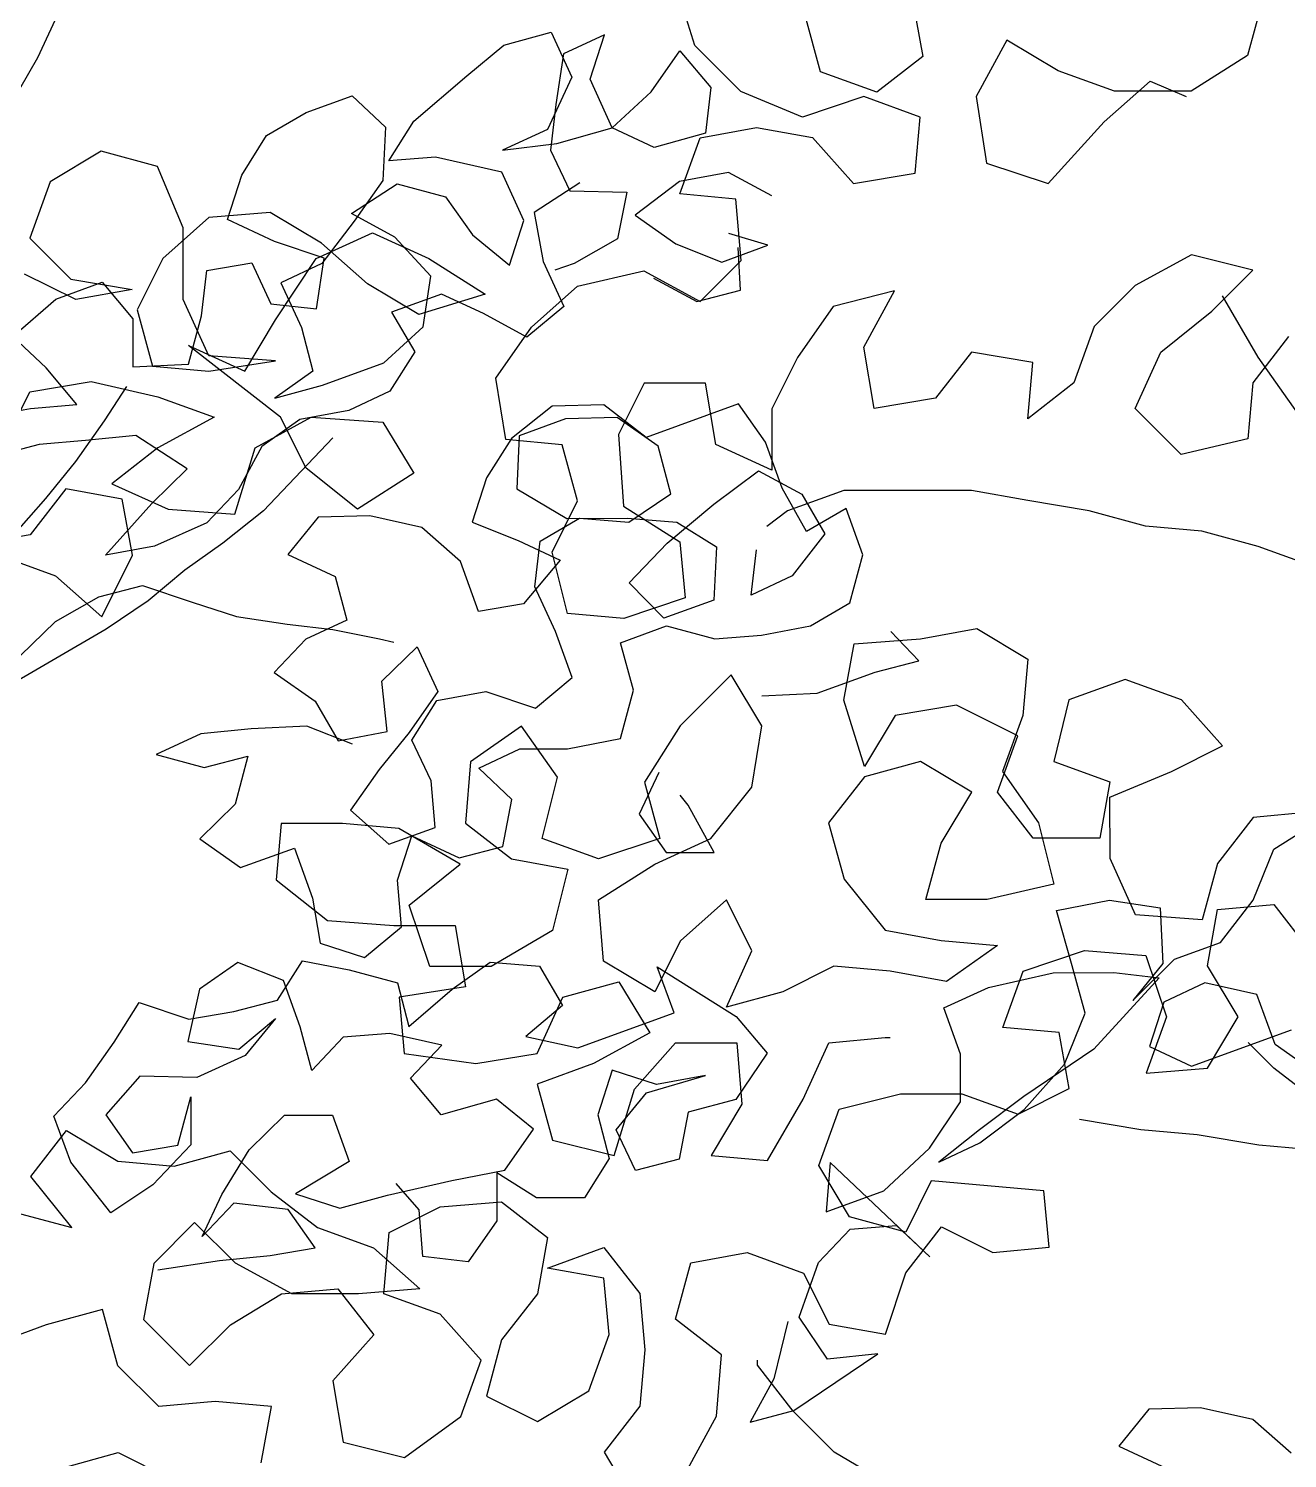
# Model space of a CAD drawing. Header units: millimetres. Extents: x 2622 to 2811, y 687 to 801.
# Drawn here: x 2709.8419 to 2710.1377, y 773.5993 to 773.9354 of the extents above; entities that cross this region are included whole.
import ezdxf

# ---------------------------------------------------------------- set-up
doc = ezdxf.new("R2010")
doc.units = ezdxf.units.MM
doc.layers.add('CHIOMA', color=94, linetype='Continuous')
doc.layers.add('tronco', color=36, linetype='Continuous')

msp = doc.modelspace()

# ---------------------------------------------------------------- linework, layer by layer
at = {"layer": 'CHIOMA'}
for p, q in [((2709.99847, 773.93137), (2709.99365, 773.94699)), ((2710.04961, 773.94207), (2710.05202, 773.92885)), ((2710.13189, 773.94231), (2710.12829, 773.92908)), ((2709.84412, 773.92858), (2709.8493, 773.93967)), ((2710.02799, 773.92522), (2710.02437, 773.93844)), ((2709.95356, 773.93147), (2709.96473, 773.93451)), ((2709.96473, 773.93451), (2709.96957, 773.92399)), ((2709.94492, 773.92425), (2709.95356, 773.93147)), ((2709.97722, 773.93392), (2709.9676, 773.92941)), ((2709.97384, 773.92349), (2709.97722, 773.93392)), ((2710.0093, 773.92056), (2709.99847, 773.93137)), ((2710.07179, 773.93263), (2710.06459, 773.91941)), ((2710.08382, 773.92543), (2710.07179, 773.93263)), ((2709.83598, 773.91438), (2709.84412, 773.92858)), ((2709.9676, 773.92941), (2709.96579, 773.9175)), ((2709.98822, 773.92053), (2709.99496, 773.93013)), ((2709.99496, 773.93013), (2710.00219, 773.9215)), ((2710.05202, 773.92885), (2710.04121, 773.92043)), ((2710.12829, 773.92908), (2710.11508, 773.92065)), ((2710.04121, 773.92043), (2710.02799, 773.92522)), ((2710.09705, 773.92064), (2710.08382, 773.92543)), ((2709.93243, 773.91358), (2709.94492, 773.92425)), ((2709.96957, 773.92399), (2709.96381, 773.91167)), ((2709.97901, 773.91207), (2709.97384, 773.92349)), ((2710.00219, 773.9215), (2710.00095, 773.91082)), ((2710.09465, 773.91342), (2710.10546, 773.92305)), ((2710.10546, 773.92305), (2710.11388, 773.91945)), ((2709.90713, 773.91565), (2709.91797, 773.91958)), ((2709.91797, 773.91958), (2709.92577, 773.91218)), ((2709.97901, 773.91207), (2709.98822, 773.92053)), ((2710.02373, 773.91456), (2710.0093, 773.92056)), ((2710.03815, 773.91938), (2710.02373, 773.91456)), ((2710.05138, 773.91459), (2710.03815, 773.91938)), ((2710.06459, 773.91941), (2710.06701, 773.90378)), ((2710.11508, 773.92065), (2710.09705, 773.92064)), ((2709.89784, 773.91023), (2709.90713, 773.91565)), ((2709.96579, 773.9175), (2709.96455, 773.90682)), ((2710.05019, 773.90136), (2710.05138, 773.91459)), ((2709.92577, 773.91218), (2709.92519, 773.8997)), ((2709.92659, 773.9043), (2709.93243, 773.91358)), ((2709.96381, 773.91167), (2709.95329, 773.90683)), ((2709.96603, 773.90838), (2709.97901, 773.91207)), ((2709.98887, 773.90746), (2709.97901, 773.91207)), ((2709.99969, 773.90973), (2710.01291, 773.91215)), ((2710.01291, 773.91215), (2710.02614, 773.90975)), ((2710.08144, 773.89899), (2710.09465, 773.91342)), ((2709.892, 773.90095), (2709.89784, 773.91023)), ((2709.95329, 773.90683), (2709.96603, 773.90838)), ((2710.00095, 773.91082), (2709.98887, 773.90746)), ((2709.9949, 773.8965), (2709.99969, 773.90973)), ((2710.02614, 773.90975), (2710.03576, 773.89894)), ((2709.85902, 773.90654), (2709.847, 773.89932)), ((2709.87224, 773.90295), (2709.85902, 773.90654)), ((2709.93752, 773.90519), (2709.92659, 773.9043)), ((2709.95313, 773.90165), (2709.93752, 773.90519)), ((2709.96455, 773.90682), (2709.96906, 773.89721)), ((2709.87826, 773.88853), (2709.87224, 773.90295)), ((2709.88863, 773.89052), (2709.892, 773.90095)), ((2709.95829, 773.89023), (2709.95313, 773.90165)), ((2710.00636, 773.90154), (2709.99486, 773.89941)), ((2710.01655, 773.89603), (2710.00636, 773.90154)), ((2710.03576, 773.89894), (2710.05019, 773.90136)), ((2710.06701, 773.90378), (2710.08144, 773.89899)), ((2709.847, 773.89932), (2709.84221, 773.88609)), ((2709.91779, 773.8919), (2709.92856, 773.89887)), ((2709.92519, 773.8997), (2709.91845, 773.89009)), ((2709.92856, 773.89887), (2709.9399, 773.89583)), ((2709.97145, 773.89909), (2709.96068, 773.89212)), ((2709.99486, 773.89941), (2709.98442, 773.89153)), ((2709.9399, 773.89583), (2709.94622, 773.88687)), ((2709.96906, 773.89721), (2709.98245, 773.89695)), ((2709.98245, 773.89695), (2709.98031, 773.88594)), ((2710.00812, 773.89531), (2709.9949, 773.8965)), ((2710.00934, 773.88089), (2710.00812, 773.89531)), ((2709.88427, 773.89094), (2709.87346, 773.88131)), ((2709.8987, 773.89215), (2709.88427, 773.89094)), ((2709.91072, 773.88495), (2709.8987, 773.89215)), ((2709.92798, 773.88639), (2709.91779, 773.8919)), ((2709.96068, 773.89212), (2709.96281, 773.88061)), ((2709.98442, 773.89153), (2709.99403, 773.88478)), ((2709.87828, 773.8717), (2709.87826, 773.88853)), ((2709.89971, 773.88534), (2709.88863, 773.89052)), ((2709.91845, 773.89009), (2709.9108, 773.88015)), ((2709.95492, 773.8798), (2709.95829, 773.89023)), ((2709.84221, 773.88609), (2709.85183, 773.87648)), ((2709.91138, 773.88139), (2709.89971, 773.88534)), ((2709.90952, 773.88135), (2709.92274, 773.88737)), ((2709.92155, 773.87535), (2709.91072, 773.88495)), ((2709.92274, 773.88737), (2709.93597, 773.88137)), ((2709.93643, 773.87718), (2709.92798, 773.88639)), ((2709.94622, 773.88687), (2709.95492, 773.8798)), ((2709.98031, 773.88594), (2709.97012, 773.8802)), ((2709.99403, 773.88478), (2710.00479, 773.88051)), ((2710.00479, 773.88051), (2710.01564, 773.88444)), ((2710.01564, 773.88444), (2710.00644, 773.88724)), ((2709.87346, 773.88131), (2709.86746, 773.86929)), ((2709.89992, 773.86691), (2709.90952, 773.88135)), ((2709.90956, 773.86947), (2709.91138, 773.88139)), ((2709.93597, 773.88137), (2709.9492, 773.87297)), ((2709.99973, 773.87127), (2710.00934, 773.88089)), ((2710.00922, 773.87393), (2710.00865, 773.88395)), ((2710.11511, 773.88219), (2710.1019, 773.87497)), ((2710.12954, 773.8786), (2710.11511, 773.88219)), ((2709.85304, 773.87168), (2709.84101, 773.87768)), ((2709.88253, 773.86785), (2709.88377, 773.87853)), ((2709.88377, 773.87853), (2709.89437, 773.88033)), ((2709.89437, 773.88033), (2709.89888, 773.87071)), ((2709.9108, 773.88015), (2709.90119, 773.87564)), ((2709.96281, 773.88061), (2709.96765, 773.87009)), ((2709.97012, 773.8802), (2709.9656, 773.87856)), ((2709.97088, 773.87485), (2709.9865, 773.87847)), ((2709.9865, 773.87847), (2709.99973, 773.87127)), ((2710.11993, 773.86897), (2710.12954, 773.8786)), ((2709.84836, 773.87181), (2709.85921, 773.87575)), ((2709.85183, 773.87648), (2709.86626, 773.87409)), ((2709.86626, 773.87409), (2709.85304, 773.87168)), ((2709.85921, 773.87575), (2709.86643, 773.86712)), ((2709.90119, 773.87564), (2709.90603, 773.86512)), ((2709.93358, 773.86814), (2709.92155, 773.87535)), ((2709.93462, 773.86527), (2709.93643, 773.87718)), ((2709.96007, 773.86522), (2709.97088, 773.87485)), ((2709.98877, 773.87674), (2709.99895, 773.87123)), ((2710.1019, 773.87497), (2710.09229, 773.86534)), ((2709.83825, 773.86303), (2709.84836, 773.87181)), ((2709.8843, 773.85848), (2709.87828, 773.8717)), ((2709.89888, 773.87071), (2709.90956, 773.86947)), ((2709.93898, 773.87299), (2709.92723, 773.86872)), ((2709.9492, 773.87297), (2709.93358, 773.86814)), ((2709.94883, 773.86838), (2709.93898, 773.87299)), ((2709.99895, 773.87123), (2710.00922, 773.87393)), ((2710.0454, 773.87371), (2710.03098, 773.87009)), ((2710.0382, 773.86048), (2710.0454, 773.87371)), ((2709.86746, 773.86929), (2709.87108, 773.85607)), ((2709.87949, 773.85651), (2709.88253, 773.86785)), ((2709.92723, 773.86872), (2709.93264, 773.85944)), ((2709.95902, 773.86287), (2709.94883, 773.86838)), ((2709.96765, 773.87009), (2709.95902, 773.86287)), ((2710.03098, 773.87009), (2710.02258, 773.85806)), ((2710.10792, 773.85934), (2710.11993, 773.86897)), ((2709.86643, 773.86712), (2709.86642, 773.85586)), ((2709.89272, 773.85489), (2709.89992, 773.86691)), ((2709.90603, 773.86512), (2709.90873, 773.85485)), ((2709.92541, 773.85681), (2709.93462, 773.86527)), ((2709.95167, 773.85319), (2709.96007, 773.86522)), ((2710.09229, 773.86534), (2710.08749, 773.85211)), ((2709.84605, 773.85563), (2709.83825, 773.86303)), ((2709.87949, 773.86088), (2709.89272, 773.85489)), ((2709.90114, 773.84407), (2709.87949, 773.86088)), ((2710.13797, 773.86298), (2710.12956, 773.85215)), ((2709.89993, 773.8573), (2709.8843, 773.85848)), ((2709.88431, 773.85488), (2709.89993, 773.8573)), ((2709.93264, 773.85944), (2709.9268, 773.85016)), ((2710.02258, 773.85806), (2710.01658, 773.84604)), ((2710.04062, 773.84606), (2710.0382, 773.86048)), ((2710.06345, 773.8593), (2710.05504, 773.84848)), ((2710.07787, 773.85691), (2710.06345, 773.8593)), ((2710.10192, 773.84612), (2710.10792, 773.85934)), ((2709.85327, 773.847), (2709.84605, 773.85563)), ((2709.86642, 773.85586), (2709.87949, 773.85651)), ((2709.87108, 773.85607), (2709.88431, 773.85488)), ((2709.90873, 773.85485), (2709.89977, 773.84853)), ((2709.91095, 773.85156), (2709.92541, 773.85681)), ((2710.07668, 773.84369), (2710.07787, 773.85691)), ((2709.84224, 773.85003), (2709.85666, 773.85245)), ((2709.85666, 773.85245), (2709.87229, 773.84886)), ((2709.85976, 773.84321), (2709.86502, 773.85126)), ((2709.89977, 773.84853), (2709.91095, 773.85156)), ((2709.95408, 773.83877), (2709.95167, 773.85319)), ((2709.98652, 773.85202), (2709.98053, 773.84)), ((2710.00095, 773.85203), (2709.98652, 773.85202)), ((2710.00337, 773.83761), (2710.00095, 773.85203)), ((2710.08749, 773.85211), (2710.07668, 773.84369)), ((2710.12956, 773.85215), (2710.12837, 773.83893)), ((2709.83624, 773.83801), (2709.84224, 773.85003)), ((2709.87229, 773.84886), (2709.88552, 773.84406)), ((2709.9268, 773.85016), (2709.91719, 773.84564)), ((2710.00871, 773.84715), (2709.98702, 773.83927)), ((2710.01503, 773.83819), (2710.00871, 773.84715)), ((2710.05504, 773.84848), (2710.04062, 773.84606)), ((2709.83084, 773.84397), (2709.84235, 773.8461)), ((2709.84235, 773.8461), (2709.85327, 773.847)), ((2709.88552, 773.84406), (2709.8723, 773.83684)), ((2709.89514, 773.83686), (2709.90836, 773.84408)), ((2709.90716, 773.83206), (2709.90114, 773.84407)), ((2709.91719, 773.84564), (2709.90569, 773.84351)), ((2709.90836, 773.84408), (2709.92518, 773.84289)), ((2709.96492, 773.8466), (2709.95539, 773.83905)), ((2709.97708, 773.84692), (2709.96492, 773.8466)), ((2709.9802, 773.84396), (2709.96804, 773.84364)), ((2709.98702, 773.83927), (2709.97708, 773.84692)), ((2709.98981, 773.83722), (2709.9802, 773.84396)), ((2710.01658, 773.84604), (2710.01659, 773.83161)), ((2710.11275, 773.83531), (2710.10192, 773.84612)), ((2709.85302, 773.83361), (2709.85976, 773.84321)), ((2709.90569, 773.84351), (2709.89673, 773.83719)), ((2709.92518, 773.84289), (2709.93241, 773.83088)), ((2709.96804, 773.84364), (2709.9572, 773.8397)), ((2709.84439, 773.83764), (2709.83412, 773.83493)), ((2709.85532, 773.83853), (2709.84439, 773.83764)), ((2709.86715, 773.83976), (2709.85532, 773.83853)), ((2709.87922, 773.83187), (2709.86715, 773.83976)), ((2709.89673, 773.83719), (2709.89122, 773.82701)), ((2709.95539, 773.83905), (2709.94955, 773.82977)), ((2709.96731, 773.83758), (2709.95408, 773.83877)), ((2709.9572, 773.8397), (2709.95661, 773.82722)), ((2709.97092, 773.82436), (2709.96731, 773.83758)), ((2709.98053, 773.84), (2709.98174, 773.82317)), ((2709.99284, 773.82604), (2709.98981, 773.83722)), ((2710.01659, 773.83161), (2710.00337, 773.83761)), ((2710.01897, 773.82734), (2710.01503, 773.83819)), ((2710.12837, 773.83893), (2710.11275, 773.83531)), ((2709.8723, 773.83684), (2709.86149, 773.82841)), ((2709.89035, 773.82123), (2709.89514, 773.83686)), ((2709.87092, 773.82374), (2709.87922, 773.83187)), ((2709.91919, 773.82246), (2709.90716, 773.83206)), ((2709.93241, 773.83088), (2709.91919, 773.82246)), ((2710.00295, 773.82357), (2710.01338, 773.83145)), ((2710.01338, 773.83145), (2710.02357, 773.82594)), ((2709.85067, 773.8272), (2709.84227, 773.81637)), ((2709.8639, 773.82481), (2709.85067, 773.8272)), ((2709.86149, 773.82841), (2709.87472, 773.82241)), ((2709.89122, 773.82701), (2709.88382, 773.81921)), ((2709.94955, 773.82977), (2709.94617, 773.81934)), ((2709.95661, 773.82722), (2709.96836, 773.82023)), ((2710.02471, 773.81715), (2710.01897, 773.82734)), ((2709.85999, 773.81158), (2709.87092, 773.82374)), ((2709.86631, 773.81159), (2709.8639, 773.82481)), ((2709.96492, 773.81234), (2709.97092, 773.82436)), ((2709.98298, 773.8194), (2709.99284, 773.82604)), ((2709.99193, 773.81446), (2710.00295, 773.82357)), ((2710.02357, 773.82594), (2710.02899, 773.81666)), ((2709.87472, 773.82241), (2709.89035, 773.82123)), ((2709.90994, 773.82051), (2709.90287, 773.8118)), ((2709.9221, 773.82083), (2709.90994, 773.82051)), ((2709.93434, 773.81811), (2709.9221, 773.82083)), ((2709.96211, 773.81489), (2709.9714, 773.82031)), ((2709.96836, 773.82023), (2709.98265, 773.8203)), ((2709.9714, 773.82031), (2709.98298, 773.8194)), ((2709.98174, 773.82317), (2709.99497, 773.81477)), ((2709.98265, 773.8203), (2709.99424, 773.81939)), ((2710.034, 773.82257), (2710.02471, 773.81715)), ((2710.03794, 773.81172), (2710.034, 773.82257)), ((2709.88382, 773.81921), (2709.87149, 773.81371)), ((2709.94337, 773.81014), (2709.93434, 773.81811)), ((2709.94617, 773.81934), (2709.95693, 773.81506)), ((2709.99424, 773.81939), (2710.00352, 773.81355)), ((2709.84227, 773.81637), (2709.82785, 773.81396)), ((2709.87149, 773.81371), (2709.85999, 773.81158)), ((2709.95693, 773.81506), (2709.96679, 773.81045)), ((2709.96087, 773.80421), (2709.96211, 773.81489)), ((2709.98305, 773.8051), (2709.99193, 773.81446)), ((2709.99497, 773.81477), (2709.99619, 773.80155)), ((2710.00352, 773.81355), (2710.00293, 773.80106)), ((2710.02899, 773.81666), (2710.02134, 773.80672)), ((2709.83506, 773.81156), (2709.84829, 773.80676)), ((2709.85912, 773.79716), (2709.86631, 773.81159)), ((2709.90287, 773.8118), (2709.91396, 773.80662)), ((2709.94764, 773.79839), (2709.94337, 773.81014)), ((2709.96679, 773.81045), (2709.95824, 773.80019)), ((2709.96854, 773.79791), (2709.96492, 773.81234)), ((2710.01172, 773.80221), (2710.01296, 773.81289)), ((2710.03489, 773.80038), (2710.03794, 773.81172)), ((2709.84829, 773.80676), (2709.85912, 773.79716)), ((2709.91396, 773.80662), (2709.91667, 773.79635)), ((2709.96571, 773.79369), (2709.96087, 773.80421)), ((2709.99118, 773.7968), (2709.98305, 773.8051)), ((2710.02134, 773.80672), (2710.01172, 773.80221)), ((2709.95824, 773.80019), (2709.94764, 773.79839)), ((2709.99619, 773.80155), (2709.98177, 773.79672)), ((2710.00293, 773.80106), (2709.99118, 773.7968)), ((2710.0256, 773.79497), (2710.03489, 773.80038)), ((2709.98177, 773.79672), (2709.96854, 773.79791)), ((2709.91667, 773.79635), (2709.90705, 773.79184)), ((2709.91338, 773.79413), (2709.92439, 773.79199)), ((2709.96965, 773.78284), (2709.96571, 773.79369)), ((2709.98099, 773.79105), (2709.99184, 773.79499)), ((2709.99184, 773.79499), (2710.00317, 773.79194)), ((2710.0141, 773.79284), (2710.0256, 773.79497)), ((2710.05107, 773.78682), (2710.0445, 773.79364)), ((2710.05149, 773.79198), (2710.06471, 773.7944)), ((2710.06471, 773.7944), (2710.07673, 773.7872)), ((2709.90705, 773.79184), (2709.89965, 773.78404)), ((2709.92439, 773.79199), (2709.92775, 773.79117)), ((2709.92495, 773.78197), (2709.93326, 773.7901)), ((2709.93326, 773.7901), (2709.9381, 773.77958)), ((2709.98402, 773.77988), (2709.98099, 773.79105)), ((2710.00317, 773.79194), (2710.0141, 773.79284)), ((2710.03347, 773.77754), (2710.03586, 773.79076)), ((2710.03586, 773.79076), (2710.05149, 773.79198)), ((2710.0408, 773.78411), (2710.05107, 773.78682)), ((2710.07673, 773.7872), (2710.07555, 773.77397)), ((2709.89965, 773.78404), (2709.90926, 773.77729)), ((2710.00702, 773.78353), (2709.99501, 773.77149)), ((2710.01424, 773.77151), (2710.00702, 773.78353)), ((2710.02724, 773.77919), (2710.0408, 773.78411)), ((2709.92618, 773.77014), (2709.92495, 773.78197)), ((2709.96102, 773.77562), (2709.96965, 773.78284)), ((2709.98098, 773.76854), (2709.98402, 773.77988)), ((2710.09958, 773.78241), (2710.08636, 773.77759)), ((2710.1128, 773.77761), (2710.09958, 773.78241)), ((2709.90926, 773.77729), (2709.91468, 773.76801)), ((2709.9381, 773.77958), (2709.93136, 773.76997)), ((2709.93201, 773.76816), (2709.93785, 773.77744)), ((2709.93785, 773.77744), (2709.94935, 773.77957)), ((2709.94935, 773.77957), (2709.96102, 773.77562)), ((2710.01417, 773.77854), (2710.02724, 773.77919)), ((2710.03829, 773.76192), (2710.03347, 773.77754)), ((2710.08636, 773.77759), (2710.08277, 773.76316)), ((2710.12243, 773.7668), (2710.1128, 773.77761)), ((2710.04549, 773.77394), (2710.03829, 773.76192)), ((2710.05992, 773.77636), (2710.04549, 773.77394)), ((2710.07435, 773.76916), (2710.05992, 773.77636)), ((2710.07555, 773.77397), (2710.07075, 773.76075)), ((2709.89422, 773.77081), (2709.88239, 773.76959)), ((2709.90728, 773.77146), (2709.89422, 773.77081)), ((2709.91804, 773.76718), (2709.90728, 773.77146)), ((2709.91468, 773.76801), (2709.92618, 773.77014)), ((2709.93136, 773.76997), (2709.92428, 773.76127)), ((2709.95775, 773.77146), (2709.94574, 773.76304)), ((2709.96618, 773.75945), (2709.95775, 773.77146)), ((2709.99501, 773.77149), (2709.98661, 773.75826)), ((2710.01185, 773.75709), (2710.01424, 773.77151)), ((2709.88239, 773.76959), (2709.87187, 773.76475)), ((2709.93652, 773.75855), (2709.93201, 773.76816)), ((2709.96857, 773.76608), (2709.98098, 773.76854)), ((2710.06955, 773.75594), (2710.07435, 773.76916)), ((2710.11042, 773.76078), (2710.12243, 773.7668)), ((2709.87187, 773.76475), (2709.88321, 773.7617)), ((2709.88321, 773.7617), (2709.89348, 773.76441)), ((2709.89348, 773.76441), (2709.89043, 773.75307)), ((2709.9477, 773.76158), (2709.95731, 773.76609)), ((2709.95731, 773.76609), (2709.96857, 773.76608)), ((2710.05151, 773.76313), (2710.0383, 773.75951)), ((2710.06354, 773.75593), (2710.05151, 773.76313)), ((2710.08277, 773.76316), (2710.09599, 773.75836)), ((2709.92428, 773.76127), (2709.91754, 773.75166)), ((2709.94574, 773.76304), (2709.94455, 773.74861)), ((2709.9555, 773.75418), (2709.9477, 773.76158)), ((2709.99001, 773.76057), (2709.9854, 773.75071)), ((2710.07075, 773.76075), (2710.07917, 773.74873)), ((2710.096, 773.75476), (2710.11042, 773.76078)), ((2709.93742, 773.74762), (2709.93652, 773.75855)), ((2709.96258, 773.74502), (2709.96618, 773.75945)), ((2709.98661, 773.75826), (2709.99023, 773.74505)), ((2710.00225, 773.74506), (2710.01185, 773.75709)), ((2710.0383, 773.75951), (2710.02989, 773.74869)), ((2710.09599, 773.75836), (2710.0936, 773.74514)), ((2709.89043, 773.75307), (2709.88213, 773.74494)), ((2709.95336, 773.74317), (2709.9555, 773.75418)), ((2709.9969, 773.75284), (2709.99502, 773.75522)), ((2710.05634, 773.7439), (2710.06354, 773.75593)), ((2710.07798, 773.74513), (2710.06955, 773.75594)), ((2710.09601, 773.74033), (2710.096, 773.75476)), ((2709.91754, 773.75166), (2709.92657, 773.74368)), ((2709.9854, 773.75071), (2709.99172, 773.74175)), ((2710.00298, 773.74175), (2709.9969, 773.75284)), ((2710.12966, 773.74998), (2710.12125, 773.73916)), ((2710.14288, 773.7512), (2710.12966, 773.74998)), ((2710.13447, 773.74253), (2710.14614, 773.74984)), ((2709.90128, 773.74857), (2709.90009, 773.73535)), ((2709.9157, 773.74858), (2709.90128, 773.74857)), ((2709.92892, 773.74739), (2709.9157, 773.74858)), ((2709.92657, 773.74368), (2709.93742, 773.74762)), ((2709.94336, 773.73899), (2709.92892, 773.74739)), ((2709.94455, 773.74861), (2709.95537, 773.74021)), ((2710.02989, 773.74869), (2710.03351, 773.73547)), ((2710.07917, 773.74873), (2710.08279, 773.73431)), ((2709.88213, 773.74494), (2709.89174, 773.7382)), ((2709.92862, 773.73522), (2709.932, 773.74565)), ((2709.932, 773.74565), (2709.94309, 773.74047)), ((2709.94309, 773.74047), (2709.95336, 773.74317)), ((2709.97581, 773.74022), (2709.96258, 773.74502)), ((2709.99023, 773.74505), (2709.97581, 773.74022)), ((2709.98903, 773.73903), (2710.00225, 773.74506)), ((2710.05275, 773.73068), (2710.05634, 773.7439)), ((2710.0936, 773.74514), (2710.07798, 773.74513)), ((2709.89174, 773.7382), (2709.90439, 773.74279)), ((2709.90439, 773.74279), (2709.90866, 773.73104)), ((2709.95537, 773.74021), (2709.9686, 773.73781)), ((2709.99172, 773.74175), (2710.00298, 773.74175)), ((2710.10203, 773.72712), (2710.09601, 773.74033)), ((2710.12961, 773.73054), (2710.13447, 773.74253)), ((2709.93134, 773.72937), (2709.94336, 773.73899)), ((2709.9686, 773.73781), (2709.96501, 773.72339)), ((2709.97582, 773.73061), (2709.98903, 773.73903)), ((2710.12125, 773.73916), (2710.11766, 773.72593)), ((2709.90009, 773.73535), (2709.91212, 773.72574)), ((2709.92952, 773.72429), (2709.92862, 773.73522)), ((2710.03351, 773.73547), (2710.04314, 773.72346)), ((2710.08279, 773.73431), (2710.06717, 773.73069)), ((2709.90866, 773.73104), (2709.91046, 773.72044)), ((2709.97703, 773.71619), (2709.97582, 773.73061)), ((2710.00587, 773.73064), (2709.99506, 773.72101)), ((2710.01189, 773.71862), (2710.00587, 773.73064)), ((2710.06717, 773.73069), (2710.05275, 773.73068)), ((2710.08344, 773.72811), (2710.09585, 773.73056)), ((2710.09585, 773.73056), (2710.10776, 773.72875)), ((2710.12126, 773.72834), (2710.13448, 773.72955)), ((2710.12197, 773.72061), (2710.12961, 773.73054)), ((2710.13448, 773.72955), (2710.14291, 773.71874)), ((2709.93617, 773.71495), (2709.93134, 773.72937)), ((2710.08713, 773.71512), (2710.08344, 773.72811)), ((2710.11766, 773.72593), (2710.10203, 773.72712)), ((2710.10776, 773.72875), (2710.10841, 773.71568)), ((2710.11887, 773.71511), (2710.12126, 773.72834)), ((2709.91212, 773.72574), (2709.92774, 773.72455)), ((2709.92089, 773.71707), (2709.92952, 773.72429)), ((2709.92774, 773.72455), (2709.94217, 773.72457)), ((2709.94217, 773.72457), (2709.94458, 773.71015)), ((2709.96501, 773.72339), (2709.95059, 773.71496)), ((2710.04314, 773.72346), (2710.05636, 773.72107)), ((2709.91046, 773.72044), (2709.92089, 773.71707)), ((2709.99506, 773.72101), (2709.98906, 773.70898)), ((2710.05636, 773.72107), (2710.06958, 773.71988)), ((2710.06958, 773.71988), (2710.05757, 773.71145)), ((2710.11112, 773.71667), (2710.12197, 773.72061)), ((2709.90042, 773.70703), (2709.90625, 773.71631)), ((2709.90625, 773.71631), (2709.91726, 773.71417)), ((2709.98906, 773.70898), (2709.97703, 773.71619)), ((2710.00589, 773.70539), (2710.01189, 773.71862)), ((2710.0756, 773.71387), (2710.09002, 773.71869)), ((2710.09002, 773.71869), (2710.10445, 773.7175)), ((2710.10134, 773.70698), (2710.11112, 773.71667)), ((2710.10445, 773.7175), (2710.10927, 773.70308)), ((2709.89106, 773.71591), (2709.8821, 773.70959)), ((2709.90182, 773.71163), (2709.89106, 773.71591)), ((2709.91726, 773.71417), (2709.9286, 773.71112)), ((2709.95059, 773.71496), (2709.93617, 773.71495)), ((2709.94141, 773.70964), (2709.95037, 773.71596)), ((2709.95037, 773.71596), (2709.96196, 773.71505)), ((2709.96196, 773.71505), (2709.96737, 773.70576)), ((2709.98964, 773.71486), (2710.0082, 773.70319)), ((2709.99358, 773.70402), (2709.98964, 773.71486)), ((2710.03112, 773.71503), (2710.01911, 773.70901)), ((2710.04435, 773.71384), (2710.03112, 773.71503)), ((2710.05757, 773.71145), (2710.04435, 773.71384)), ((2710.06749, 773.71004), (2710.08261, 773.71348)), ((2710.0708, 773.70064), (2710.0756, 773.71387)), ((2710.08261, 773.71348), (2710.0969, 773.71356)), ((2710.09016, 773.70395), (2710.08713, 773.71512)), ((2710.0969, 773.71356), (2710.10758, 773.71232)), ((2710.10841, 773.71568), (2710.10134, 773.70698)), ((2710.12609, 773.7031), (2710.11887, 773.71511)), ((2709.8821, 773.70959), (2709.87938, 773.69735)), ((2709.90575, 773.70079), (2709.90182, 773.71163)), ((2709.9286, 773.71112), (2709.9313, 773.70085)), ((2709.94458, 773.71015), (2709.92896, 773.70773)), ((2709.9313, 773.70085), (2709.94141, 773.70964)), ((2709.96742, 773.70776), (2709.98064, 773.71138)), ((2709.98064, 773.71138), (2709.98787, 773.69937)), ((2710.05697, 773.7052), (2710.06749, 773.71004)), ((2710.10758, 773.71232), (2710.09221, 773.69548)), ((2710.11826, 773.71108), (2710.10865, 773.70657)), ((2710.1305, 773.70836), (2710.11826, 773.71108)), ((2709.86204, 773.6972), (2709.86788, 773.70648)), ((2709.86788, 773.70648), (2709.87955, 773.70253)), ((2709.89014, 773.70433), (2709.90042, 773.70703)), ((2709.92896, 773.70773), (2709.93017, 773.69451)), ((2709.96143, 773.69453), (2709.96742, 773.70776)), ((2710.01911, 773.70901), (2710.00589, 773.70539)), ((2710.10865, 773.70657), (2710.10527, 773.69613)), ((2710.13477, 773.69661), (2710.1305, 773.70836)), ((2709.87955, 773.70253), (2709.89014, 773.70433)), ((2709.89129, 773.69554), (2709.89992, 773.70276)), ((2709.89992, 773.70276), (2709.89285, 773.69406)), ((2709.96737, 773.70576), (2709.95874, 773.69853)), ((2709.97098, 773.69582), (2709.99358, 773.70402)), ((2710.0082, 773.70319), (2710.01543, 773.69456)), ((2710.06091, 773.69435), (2710.05697, 773.7052)), ((2710.08531, 773.69196), (2710.09016, 773.70395)), ((2710.10927, 773.70308), (2710.10447, 773.68986)), ((2710.11889, 773.69107), (2710.12609, 773.7031)), ((2709.90846, 773.69051), (2709.90575, 773.70079)), ((2709.98787, 773.69937), (2709.97465, 773.69214)), ((2710.08403, 773.69946), (2710.0708, 773.70064)), ((2710.08644, 773.68624), (2710.08403, 773.69946)), ((2710.11513, 773.69153), (2710.13863, 773.70006)), ((2709.8553, 773.68759), (2709.86204, 773.6972)), ((2709.87938, 773.69735), (2709.89129, 773.69554)), ((2709.91586, 773.69831), (2709.90846, 773.69051)), ((2709.92678, 773.69921), (2709.91586, 773.69831)), ((2709.93902, 773.69649), (2709.92678, 773.69921)), ((2709.93162, 773.68869), (2709.93902, 773.69649)), ((2709.95874, 773.69853), (2709.97098, 773.69582)), ((2709.98427, 773.68614), (2709.99388, 773.69697)), ((2709.99388, 773.69697), (2710.0083, 773.69698)), ((2710.0083, 773.69698), (2710.00952, 773.68256)), ((2710.02394, 773.68377), (2710.02994, 773.697)), ((2710.02994, 773.697), (2710.04316, 773.69822)), ((2710.04316, 773.69822), (2710.04436, 773.69822)), ((2710.10527, 773.69613), (2710.11513, 773.69153)), ((2710.14438, 773.68987), (2710.13477, 773.69661)), ((2709.89285, 773.69406), (2709.88143, 773.68889)), ((2709.93017, 773.69451), (2709.947, 773.69212)), ((2709.947, 773.69212), (2709.96143, 773.69453)), ((2710.01543, 773.69456), (2710.00811, 773.68372)), ((2710.0609, 773.6831), (2710.06091, 773.69435)), ((2710.09221, 773.69548), (2710.07577, 773.6844)), ((2709.86804, 773.68914), (2709.86006, 773.68011)), ((2709.88143, 773.68889), (2709.86804, 773.68914)), ((2709.97465, 773.69214), (2709.96143, 773.68732)), ((2709.97903, 773.69055), (2709.97565, 773.68012)), ((2709.98946, 773.68718), (2709.97903, 773.69055)), ((2709.98708, 773.68529), (2710.00096, 773.68931)), ((2710.00096, 773.68931), (2709.98946, 773.68718)), ((2710.07585, 773.68136), (2710.08531, 773.69196)), ((2710.10447, 773.68986), (2710.11889, 773.69107)), ((2709.8479, 773.67979), (2709.8553, 773.68759)), ((2709.93885, 773.68006), (2709.93162, 773.68869)), ((2709.96143, 773.68732), (2709.96505, 773.6741)), ((2709.97948, 773.67051), (2709.98427, 773.68614)), ((2710.07443, 773.68021), (2710.08644, 773.68624)), ((2709.87698, 773.67295), (2709.88003, 773.68429)), ((2709.88003, 773.68429), (2709.88002, 773.67303)), ((2709.95183, 773.68375), (2709.93885, 773.68006)), ((2709.96054, 773.67668), (2709.95183, 773.68375)), ((2709.98001, 773.67659), (2709.98708, 773.68529)), ((2710.00811, 773.68372), (2709.99693, 773.68068)), ((2710.00952, 773.68256), (2710.00232, 773.67053)), ((2710.01554, 773.66934), (2710.02394, 773.68377)), ((2710.03236, 773.68138), (2710.04678, 773.685)), ((2710.04678, 773.685), (2710.0612, 773.68501)), ((2710.05358, 773.67226), (2710.0609, 773.6831)), ((2710.0612, 773.68501), (2710.07443, 773.68021)), ((2710.07577, 773.6844), (2710.06533, 773.67652)), ((2709.85184, 773.66894), (2709.8479, 773.67979)), ((2709.86006, 773.68011), (2709.86638, 773.67115)), ((2709.89374, 773.67187), (2709.90204, 773.68)), ((2709.90204, 773.68), (2709.9133, 773.68)), ((2709.9133, 773.68), (2709.91723, 773.66915)), ((2709.97565, 773.68012), (2709.97836, 773.66985)), ((2709.99693, 773.68068), (2709.99479, 773.66968)), ((2710.02756, 773.66815), (2710.03236, 773.68138)), ((2710.06541, 773.67348), (2710.07585, 773.68136)), ((2709.84245, 773.66558), (2709.85086, 773.6764)), ((2709.85086, 773.6764), (2709.86288, 773.6692)), ((2709.95379, 773.66707), (2709.96054, 773.67668)), ((2709.98452, 773.66697), (2709.98001, 773.67659)), ((2710.06533, 773.67652), (2710.0558, 773.66897)), ((2709.86638, 773.67115), (2709.87698, 773.67295)), ((2709.88002, 773.67303), (2709.87114, 773.66367)), ((2709.96505, 773.6741), (2709.97948, 773.67051)), ((2710.0558, 773.66897), (2710.06541, 773.67348)), ((2709.86288, 773.6692), (2709.87611, 773.66801)), ((2709.87611, 773.66801), (2709.88933, 773.67163)), ((2709.88732, 773.66136), (2709.89374, 773.67187)), ((2709.88933, 773.67163), (2709.89895, 773.66202)), ((2709.91723, 773.66915), (2709.90466, 773.66152)), ((2709.97836, 773.66985), (2709.97252, 773.66057)), ((2709.99479, 773.66968), (2709.98452, 773.66697)), ((2710.00232, 773.67053), (2710.01554, 773.66934)), ((2710.0429, 773.66224), (2710.05358, 773.67226)), ((2709.86128, 773.65702), (2709.85184, 773.66894)), ((2709.94139, 773.66462), (2709.95379, 773.66707)), ((2709.95198, 773.66642), (2709.95198, 773.65516)), ((2709.96126, 773.66058), (2709.95198, 773.66642)), ((2710.03478, 773.65614), (2710.02756, 773.66815)), ((2710.03025, 773.6689), (2710.02934, 773.65732)), ((2710.05365, 773.64671), (2710.03025, 773.6689)), ((2709.85208, 773.65357), (2709.84245, 773.66558)), ((2709.87114, 773.66367), (2709.86128, 773.65702)), ((2709.92627, 773.66117), (2709.94139, 773.66462)), ((2709.93366, 773.65772), (2709.92832, 773.66397)), ((2710.05401, 773.66457), (2710.04801, 773.65254)), ((2710.08046, 773.66219), (2710.05401, 773.66457)), ((2709.88272, 773.65151), (2709.88732, 773.66136)), ((2709.89012, 773.65931), (2709.88272, 773.65151)), ((2709.90293, 773.65782), (2709.89012, 773.65931)), ((2709.89895, 773.66202), (2709.90978, 773.65362)), ((2709.90466, 773.66152), (2709.91509, 773.65814)), ((2709.91509, 773.65814), (2709.92627, 773.66117)), ((2709.93862, 773.65845), (2709.95304, 773.65967)), ((2709.95304, 773.65967), (2709.96387, 773.65126)), ((2709.97252, 773.66057), (2709.96126, 773.66058)), ((2710.02934, 773.65732), (2710.0429, 773.66224)), ((2710.08167, 773.64897), (2710.08046, 773.66219)), ((2709.83886, 773.65716), (2709.85208, 773.65357)), ((2709.90925, 773.64886), (2709.90293, 773.65782)), ((2709.92661, 773.65243), (2709.93862, 773.65845)), ((2709.93456, 773.64679), (2709.93366, 773.65772)), ((2710.04801, 773.65254), (2710.03478, 773.65614)), ((2709.88093, 773.65479), (2709.87132, 773.64517)), ((2709.89055, 773.64519), (2709.88093, 773.65479)), ((2709.90978, 773.65362), (2709.923, 773.64882)), ((2709.92542, 773.63801), (2709.92661, 773.65243)), ((2709.95198, 773.65516), (2709.94524, 773.64555)), ((2710.02752, 773.64541), (2710.03492, 773.65321)), ((2710.03492, 773.65321), (2710.04585, 773.65411)), ((2710.04585, 773.65411), (2710.05365, 773.64671)), ((2710.04802, 773.64293), (2710.05642, 773.65375)), ((2710.05642, 773.65375), (2710.06845, 773.64775)), ((2709.89865, 773.64706), (2709.90925, 773.64886)), ((2709.923, 773.64882), (2709.93383, 773.63922)), ((2709.96387, 773.65126), (2709.96148, 773.63804)), ((2709.96388, 773.64405), (2709.97709, 773.64887)), ((2709.97709, 773.64887), (2709.98552, 773.63806)), ((2710.06845, 773.64775), (2710.08167, 773.64897)), ((2709.87228, 773.64363), (2709.88682, 773.64584)), ((2709.88682, 773.64584), (2709.89865, 773.64706)), ((2709.94524, 773.64555), (2709.93456, 773.64679)), ((2709.99753, 773.64529), (2710.01075, 773.6477)), ((2710.01075, 773.6477), (2710.02398, 773.64291)), ((2709.87132, 773.64517), (2709.86893, 773.63195)), ((2709.90378, 773.63799), (2709.89055, 773.64519)), ((2709.9771, 773.64166), (2709.96388, 773.64405)), ((2709.99394, 773.63206), (2709.99753, 773.64529)), ((2710.023, 773.63251), (2710.02752, 773.64541)), ((2710.02398, 773.64291), (2710.03, 773.63089)), ((2710.04322, 773.6285), (2710.04802, 773.64293)), ((2709.90138, 773.63799), (2709.9146, 773.6392)), ((2709.9146, 773.6392), (2709.92302, 773.62839)), ((2709.93383, 773.63922), (2709.91941, 773.638)), ((2709.97832, 773.62844), (2709.9771, 773.64166)), ((2709.88936, 773.63076), (2709.90138, 773.63799)), ((2709.91941, 773.638), (2709.90378, 773.63799)), ((2709.93864, 773.63321), (2709.92542, 773.63801)), ((2709.96148, 773.63804), (2709.95307, 773.62721)), ((2709.98552, 773.63806), (2709.98673, 773.62484)), ((2709.85931, 773.63434), (2709.84609, 773.63072)), ((2709.86293, 773.62112), (2709.85931, 773.63434)), ((2709.94827, 773.6224), (2709.93864, 773.63321)), ((2710.00476, 773.62366), (2709.99394, 773.63206)), ((2710.02964, 773.62265), (2710.023, 773.63251)), ((2709.84609, 773.63072), (2709.83287, 773.6259)), ((2709.86893, 773.63195), (2709.87976, 773.62114)), ((2709.87976, 773.62114), (2709.88936, 773.63076)), ((2710.02028, 773.63153), (2710.01699, 773.61806)), ((2710.03, 773.63089), (2710.04322, 773.6285)), ((2709.92302, 773.62839), (2709.91342, 773.61756)), ((2709.95307, 773.62721), (2709.94948, 773.61399)), ((2709.97352, 773.61521), (2709.97832, 773.62844)), ((2709.94347, 773.60918), (2709.94827, 773.6224)), ((2709.98673, 773.62484), (2709.98554, 773.61162)), ((2710.00358, 773.60923), (2710.00476, 773.62366)), ((2710.02175, 773.61058), (2710.04148, 773.62388)), ((2710.04148, 773.62388), (2710.02964, 773.62265)), ((2709.87255, 773.61151), (2709.86293, 773.62112)), ((2709.91342, 773.61756), (2709.91583, 773.60314)), ((2709.96151, 773.60799), (2709.97352, 773.61521)), ((2710.01699, 773.61806), (2710.01148, 773.60787)), ((2709.88577, 773.61273), (2709.87255, 773.61151)), ((2709.899, 773.61154), (2709.88577, 773.61273)), ((2709.94948, 773.61399), (2709.96151, 773.60799)), ((2709.89661, 773.59831), (2709.899, 773.61154)), ((2709.93026, 773.59955), (2709.94347, 773.60918)), ((2709.98554, 773.61162), (2709.97714, 773.60079)), ((2709.99638, 773.596), (2710.00358, 773.60923)), ((2710.01148, 773.60787), (2710.02175, 773.61058)), ((2710.10514, 773.61092), (2710.09807, 773.60222)), ((2710.1173, 773.61124), (2710.10514, 773.61092)), ((2710.12954, 773.60852), (2710.1173, 773.61124)), ((2710.13857, 773.60055), (2710.12954, 773.60852)), ((2709.91583, 773.60314), (2709.93026, 773.59955)), ((2710.09807, 773.60222), (2710.10916, 773.59703)), ((2709.84973, 773.59707), (2709.86295, 773.60069)), ((2709.86295, 773.60069), (2709.87497, 773.59469)), ((2709.97714, 773.60079), (2709.98436, 773.58878))]:
    msp.add_line(p, q, dxfattribs=at)
at = {"layer": 'tronco'}
for p, q in [((2710.12233, 773.87258), (2710.13076, 773.85816)), ((2710.13076, 773.85816), (2710.14761, 773.83414)), ((2709.91341, 773.83916), (2709.89713, 773.822)), ((2709.84595, 773.8249), (2709.85302, 773.83361)), ((2709.83797, 773.81587), (2709.84595, 773.8249)), ((2710.03343, 773.82682), (2710.02021, 773.822)), ((2710.06348, 773.82685), (2710.03343, 773.82682)), ((2710.0767, 773.82446), (2710.06348, 773.82685)), ((2710.09113, 773.82207), (2710.0767, 773.82446)), ((2709.89713, 773.822), (2709.88759, 773.81444)), ((2710.02021, 773.822), (2710.0154, 773.81839)), ((2710.10435, 773.81847), (2710.09113, 773.82207)), ((2710.11758, 773.81728), (2710.10435, 773.81847)), ((2710.1308, 773.81369), (2710.11758, 773.81728)), ((2709.88759, 773.81444), (2709.87863, 773.80812)), ((2710.14403, 773.80889), (2710.1308, 773.81369)), ((2709.87863, 773.80812), (2709.87, 773.8009)), ((2709.85842, 773.80181), (2709.86869, 773.80451)), ((2709.86869, 773.80451), (2709.88036, 773.80056)), ((2709.84823, 773.79606), (2709.85842, 773.80181)), ((2709.87, 773.8009), (2709.86014, 773.79425)), ((2709.88036, 773.80056), (2709.89079, 773.79719)), ((2709.89079, 773.79719), (2709.9027, 773.79537)), ((2709.86014, 773.79425), (2709.83228, 773.778)), ((2709.83993, 773.78794), (2709.84823, 773.79606)), ((2709.9027, 773.79537), (2709.91338, 773.79413)), ((2710.13452, 773.69109), (2710.1285, 773.69709)), ((2710.14535, 773.68268), (2710.13452, 773.69109)), ((2710.08885, 773.67903), (2710.10328, 773.67663)), ((2710.10328, 773.67663), (2710.1165, 773.67544)), ((2710.1165, 773.67544), (2710.13093, 773.67305)), ((2710.13093, 773.67305), (2710.15738, 773.67067)), ((2710.01318, 773.62126), (2710.01318, 773.62246)), ((2710.0216, 773.61045), (2710.01318, 773.62126)), ((2710.03123, 773.60084), (2710.0216, 773.61045)), ((2710.04326, 773.59364), (2710.03123, 773.60084))]:
    msp.add_line(p, q, dxfattribs=at)

doc.saveas('drawing.dxf')
